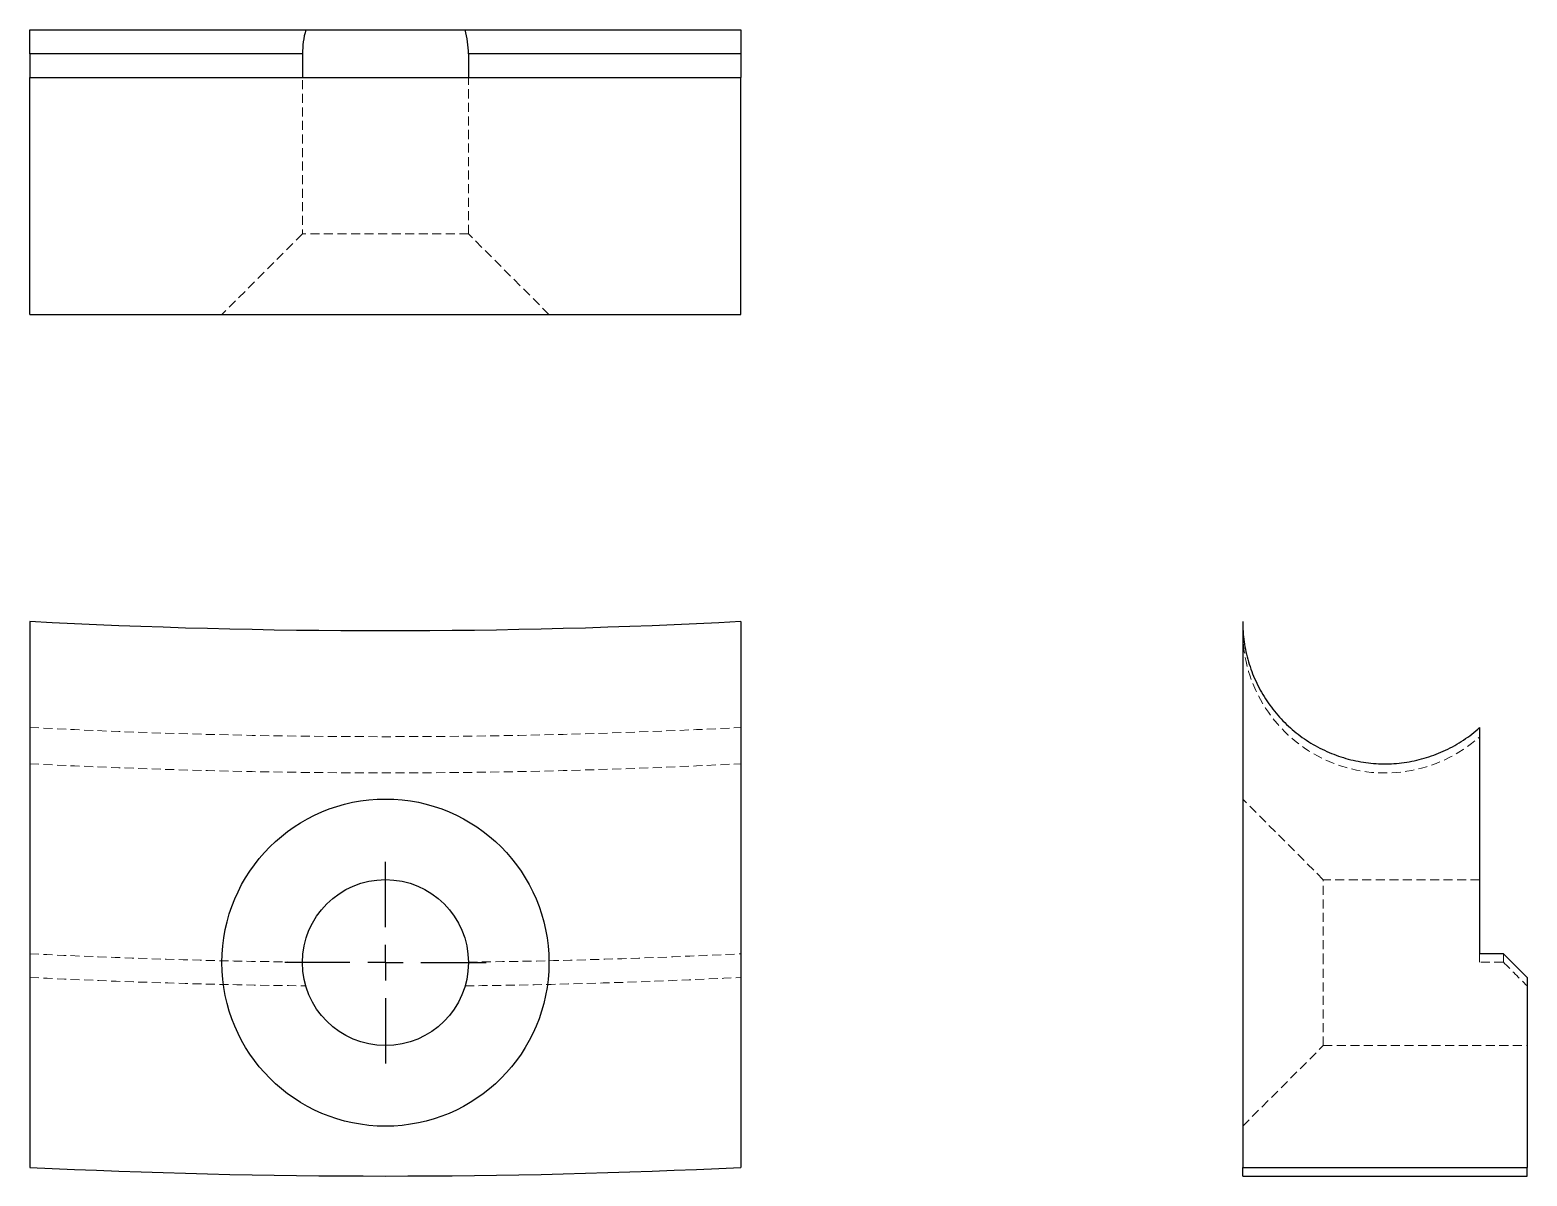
# Model space of a CAD drawing. Header units: millimetres. Extents: x 33 to 244, y 17 to 179.
import ezdxf

# ---------------------------------------------------------------- set-up
doc = ezdxf.new("R2010")
doc.units = ezdxf.units.MM
doc.linetypes.add('HIDDEN', pattern=[1.905, 1.27, -0.635])
doc.layers.add('10', color=7, linetype='Continuous')

# ---------------------------------------------------------------- blocks, each defined once
blk = doc.blocks.new('SW_CENTERMARKSYMBOL_0')
at = {"layer": '10', "color": 0}
for p, q in [((0, 5), (0, 14.17)), ((0, 0), (0, 2.5)), ((-5, 0), (-14.17, 0)), ((0, 0), (-2.5, 0)), ((0, 0), (0, -2.5)), ((0, 0), (2.5, 0)), ((5, 0), (14.17, 0)), ((0, -5), (0, -14.17))]:
    blk.add_line(p, q, dxfattribs=at)

msp = doc.modelspace()

# ---------------------------------------------------------------- linework, layer by layer
at = {"color": 7, "linetype": 'Continuous', "lineweight": 25}
for p, q in [((33, 178.57), (71.8, 178.57)), ((33, 175.23), (33, 178.57)), ((71.8, 178.57), (94.2, 178.57)), ((94.2, 178.57), (133, 178.57)), ((133, 178.57), (133, 175.23)), ((71.33, 175.23), (33, 175.23)), ((33, 175.23), (33, 171.9)), ((71.33, 175.23), (71.33, 171.9)), ((94.67, 175.23), (94.67, 171.9)), ((133, 175.23), (94.67, 175.23)), ((133, 175.23), (133, 171.9)), ((33, 171.9), (133, 171.9)), ((33, 138.57), (133, 138.57)), ((33, 95.42), (33, 18.66)), ((133, 95.42), (133, 18.66)), ((203.57, 95.42), (203.57, 18.66)), ((236.9, 80.5), (236.9, 48.7)), ((240.23, 48.7), (236.9, 48.7)), ((243.57, 45.36), (240.23, 48.7)), ((243.57, 45.36), (243.57, 18.66)), ((203.57, 17.45), (203.57, 18.66)), ((203.57, 18.66), (243.57, 18.66)), ((203.57, 17.45), (243.57, 17.45)), ((243.57, 17.45), (243.57, 18.66))]:
    msp.add_line(p, q, dxfattribs=at)
at = {"color": 7, "linetype": 'HIDDEN', "lineweight": 18}
for p, q in [((71.33, 175.3), (71.33, 149.9)), ((94.67, 149.9), (94.67, 175.3)), ((71.33, 149.9), (60, 138.57)), ((94.67, 149.9), (71.33, 149.9)), ((106, 138.57), (94.67, 149.9)), ((214.9, 59.11), (203.57, 70.45)), ((214.9, 47.45), (214.9, 59.11)), ((236.9, 59.11), (214.9, 59.11)), ((236.9, 47.51), (236.9, 48.7)), ((240.23, 48.7), (240.23, 47.51)), ((214.9, 35.78), (214.9, 47.45)), ((240.23, 47.51), (236.9, 47.51)), ((203.57, 24.45), (214.9, 35.78)), ((214.9, 35.78), (243.57, 35.78))]:
    msp.add_line(p, q, dxfattribs=at)
at = {"color": 7, "linetype": 'Continuous', "lineweight": 25}
for radius in [23, 11.67]:
    msp.add_circle((83, 47.45), radius, dxfattribs=at)
for radius, start, end in [(953.33, 266.9936, 273.0064), (1030, 267.21756, 272.78244)]:
    msp.add_arc((83, 1047.45), radius, start, end, dxfattribs=at)
at = {"color": 7, "linetype": 'HIDDEN', "lineweight": 18}
for centre, radius, start, end in [((223.57, 94.11), 20, 180, 311.8103), ((83, 1047.45), 968.24, 267.03993, 272.96007), ((83, 1047.45), 973.33, 267.05537, 272.94462), ((83, 1047.45), 1000, 267.13402, 269.33155), ((83, 1047.45), 1000, 270.66845, 272.86598), ((83, 1047.45), 1003.33, 267.14355, 269.36048), ((83, 1047.45), 1003.33, 270.63952, 272.85645)]:
    msp.add_arc(centre, radius, start, end, dxfattribs=at)
at = {"color": 7, "linetype": 'Continuous', "lineweight": 25}
for points in [[(71.8, 178.57), (71.48, 177.47), (71.33, 176.36), (71.33, 175.23)], [(94.67, 175.23), (94.67, 176.36), (94.52, 177.47), (94.2, 178.57)]]:
    msp.add_open_spline(points, degree=3, dxfattribs=at)
for points in [[(33, 138.57), (33, 138.57), (33, 138.64), (33, 138.91), (33, 139.11), (33, 139.52), (33, 139.67), (33, 140.01), (33, 140.2), (33, 140.8), (33, 141.25), (33, 142.03), (33, 142.31), (33, 142.89), (33, 143.19), (33, 144.14), (33, 144.82), (33, 146.27), (33, 147.04), (33, 148.67), (33, 149.52), (33, 151.26), (33, 152.16), (33, 153.54), (33, 154.01), (33, 154.95), (33, 155.43), (33, 156.85), (33, 157.8), (33, 159.24), (33, 159.72), (33, 160.68), (33, 161.16), (33, 162.58), (33, 163.52), (33, 165.34), (33, 166.23), (33, 167.54), (33, 167.97), (33, 168.81), (33, 169.22), (33, 170.42), (33, 171.18), (33, 171.9)], [(133, 138.57), (133, 138.57), (133, 138.64), (133, 138.91), (133, 139.11), (133, 139.52), (133, 139.67), (133, 140.01), (133, 140.2), (133, 140.8), (133, 141.25), (133, 142.03), (133, 142.31), (133, 142.89), (133, 143.19), (133, 144.14), (133, 144.82), (133, 146.27), (133, 147.04), (133, 148.67), (133, 149.52), (133, 151.26), (133, 152.16), (133, 153.54), (133, 154.01), (133, 154.95), (133, 155.43), (133, 156.85), (133, 157.8), (133, 159.24), (133, 159.72), (133, 160.68), (133, 161.16), (133, 162.58), (133, 163.52), (133, 165.34), (133, 166.23), (133, 167.54), (133, 167.97), (133, 168.81), (133, 169.22), (133, 170.42), (133, 171.18), (133, 171.9)], [(203.57, 95.42), (203.57, 94.46), (203.64, 93.5), (203.91, 91.61), (204.11, 90.68), (204.52, 89.29), (204.67, 88.84), (205.01, 87.93), (205.2, 87.49), (205.8, 86.18), (206.25, 85.35), (207.03, 84.14), (207.31, 83.75), (207.89, 82.98), (208.19, 82.6), (209.14, 81.52), (209.82, 80.84), (211.27, 79.6), (212.04, 79.03), (213.67, 77.99), (214.52, 77.54), (216.26, 76.76), (217.16, 76.43), (218.54, 76.03), (219.01, 75.92), (219.95, 75.72), (220.43, 75.64), (221.85, 75.45), (222.8, 75.39), (224.24, 75.4), (224.72, 75.42), (225.68, 75.5), (226.16, 75.56), (227.58, 75.78), (228.52, 76), (230.34, 76.56), (231.23, 76.9), (232.54, 77.52), (232.97, 77.74), (233.81, 78.22), (234.22, 78.47), (235.42, 79.26), (236.18, 79.85), (236.9, 80.5)]]:
    msp.add_open_spline(points, degree=3, knots=[0, 0, 0, 0, 0.0625, 0.0625, 0.125, 0.125, 0.15625, 0.15625, 0.1875, 0.1875, 0.25, 0.25, 0.28125, 0.28125, 0.3125, 0.3125, 0.375, 0.375, 0.4375, 0.4375, 0.5, 0.5, 0.5625, 0.5625, 0.59375, 0.59375, 0.625, 0.625, 0.6875, 0.6875, 0.71875, 0.71875, 0.75, 0.75, 0.8125, 0.8125, 0.875, 0.875, 0.90625, 0.90625, 0.9375, 0.9375, 1, 1, 1, 1], dxfattribs=at)
at = {"color": 7, "linetype": 'HIDDEN', "lineweight": 18}
msp.add_open_spline([(240.23, 47.51), (241.36, 46.39), (242.47, 45.28), (243.57, 44.17)], degree=3, dxfattribs=at)

# ---------------------------------------------------------------- block references
at = {"layer": '10'}
msp.add_blockref('SW_CENTERMARKSYMBOL_0', (83, 47.45), dxfattribs=at)

doc.saveas('drawing.dxf')
